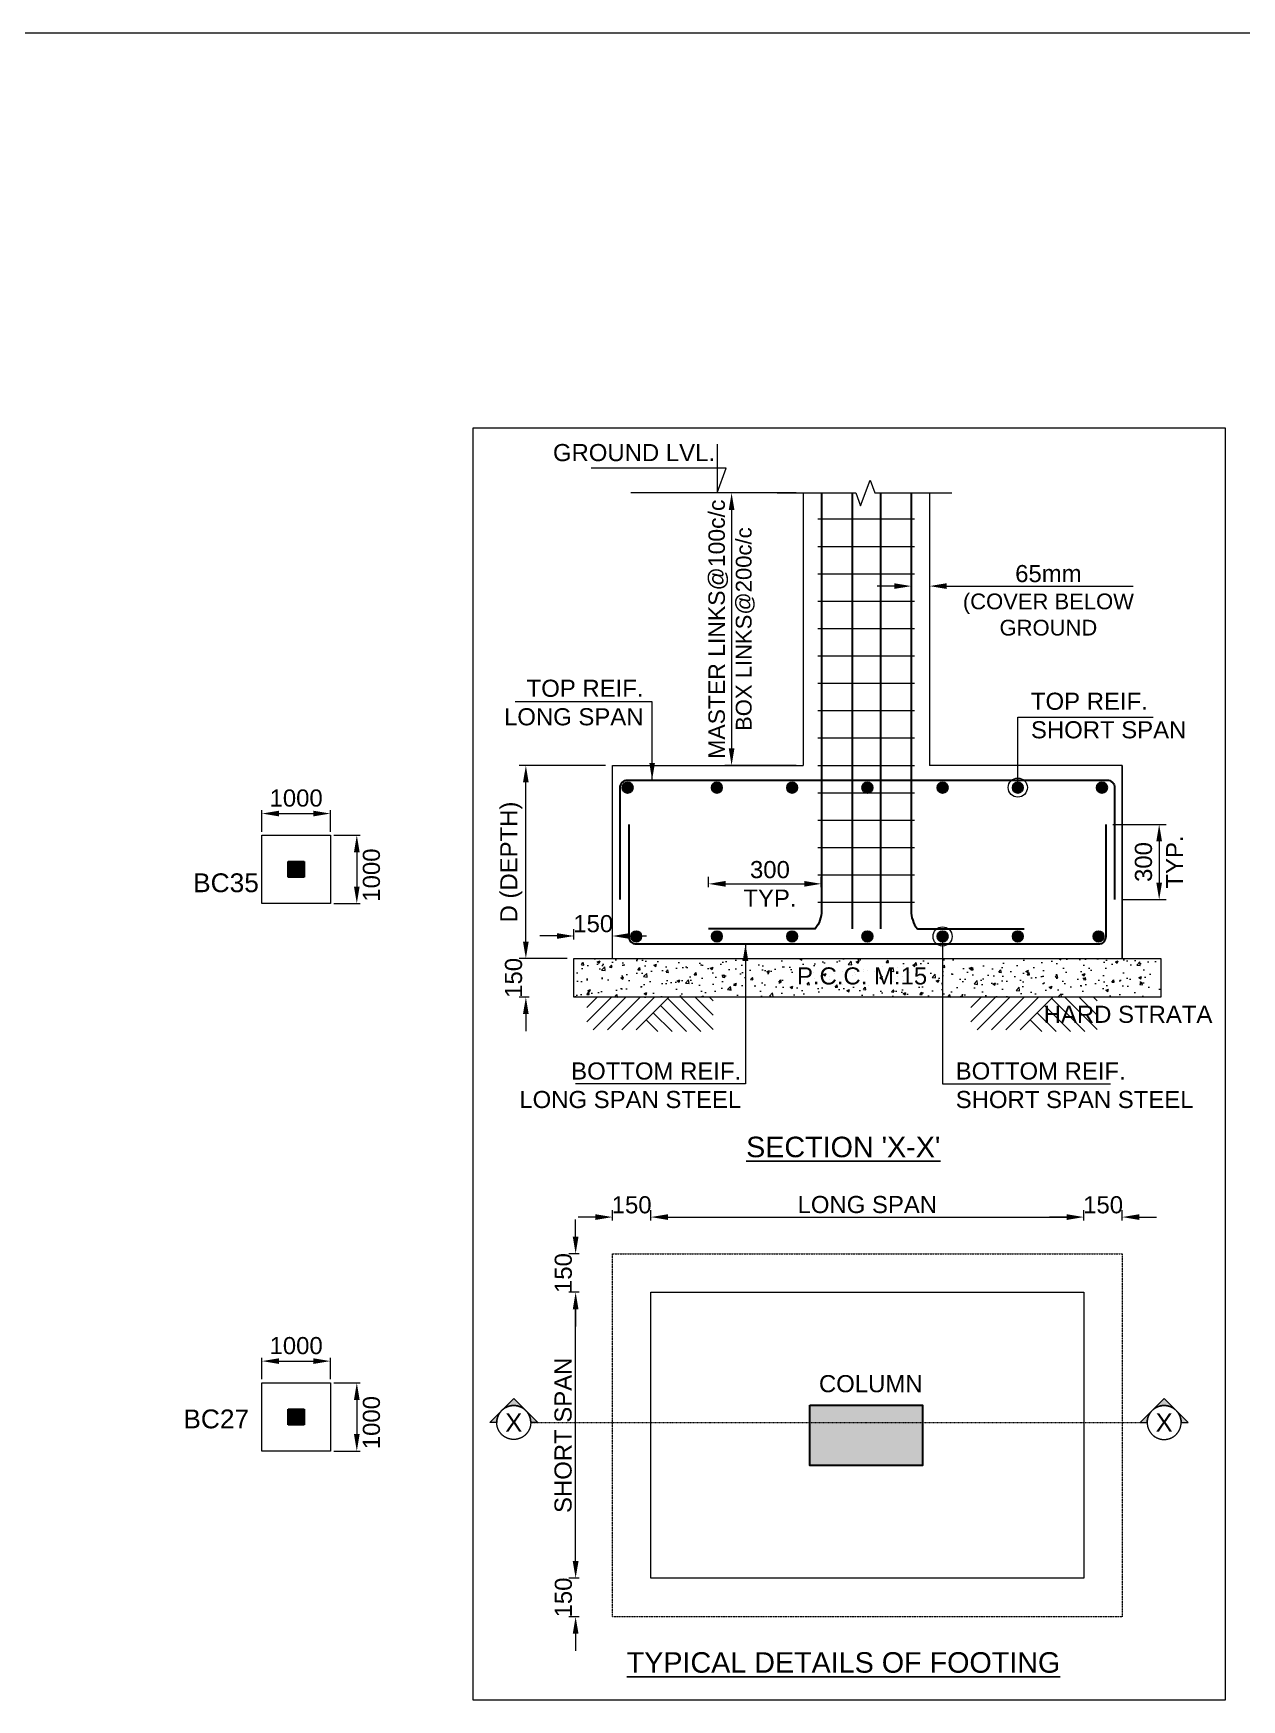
# Model space of a CAD drawing. Header units: metres. Extents: x 21100 to 202285, y -1545145 to -1477211.
# Drawn here: x 62974 to 80625, y -1510055 to -1485708 of the extents above; entities that cross this region are included whole.
import ezdxf
from ezdxf.enums import TextEntityAlignment as Align

# ---------------------------------------------------------------- set-up
doc = ezdxf.new("R2010")
doc.units = ezdxf.units.M
doc.header["$LTSCALE"] = 15
doc.header["$MEASUREMENT"] = 0
doc.header["$PDMODE"] = 34
doc.header["$PDSIZE"] = -10
doc.linetypes.add('DASHDOT', pattern=[25.4, 12.7, -6.35, 0, -6.35])
doc.linetypes.add('HIDDEN', pattern=[0.375, 0.25, -0.125])
for name, color, linetype, lineweight in [('ARCH._ASC', 8, 'HIDDEN', 0), ('COLUMN HATCH_ASC', 155, 'Continuous', 0), ('COLUMN SECTION_ASC', 132, 'Continuous', 9), ('COLUMN_ASC', 4, 'Continuous', 30), ('DIMENSION_ASC', 251, 'Continuous', 9), ('FOOTING_ASC', 10, 'Continuous', 15), ('HATCH_ASC', 253, 'Continuous', 5), ('LEADER_ASC', 152, 'Continuous', 15), ('NEW COLUMN NO._ ASC', 7, 'Continuous', 25), ('PCC_ASC', 252, 'HIDDEN', 0), ('SECTION_ASC', 150, 'DASHDOT', 20), ('STEEL DIST._ASC', 132, 'Continuous', 25), ('STEEL MAIN_ASC', 4, 'Continuous', 30), ('STIRRUPS_ASC', 22, 'Continuous', 5), ('TEXT HEADER_ASC', 7, 'Continuous', 25), ('TEXT_ASC', 7, 'Continuous', 25), ('VIEWPORT_ASC', 6, 'Continuous', 15)]:
    doc.layers.add(name, color=color, linetype=linetype, lineweight=lineweight)
doc.styles.add('ASC_DIMENSION', font='swiss.ttf', dxfattribs={"height": 250})
doc.styles.add('STANDERD ASC', font='swiss.ttf', dxfattribs={"height": 250})
doc.styles.add('Tahoma', font='tahoma.ttf')
doc.dimstyles.new('ASC_100mm', dxfattribs={"dimtxt": 250, "dimasz": 250, "dimexe": 50, "dimexo": 50, "dimgap": 100, "dimtad": 1, "dimdec": 0, "dimzin": 0, "dimdsep": 46, "dimtxsty": 'ASC_DIMENSION', "dimcen": 0, "dimclrd": 256, "dimclre": 256, "dimclrt": 7, "dimadec": 0, "dimazin": 0, "dimtfac": 1, "dimtdec": 0, "dimtofl": 0, "dimtmove": 0, "dimatfit": 2, "dimfxl": 1, "dimtolj": 1, "dimtzin": 0, "dimlwd": -1, "dimlwe": -1, "dimarcsym": 1})
doc.dimstyles.new('ASC_MM', dxfattribs={"dimtxt": 210, "dimasz": 150, "dimexe": 50, "dimexo": 50, "dimgap": 100, "dimtad": 1, "dimdec": 0, "dimzin": 0, "dimdsep": 46, "dimtxsty": 'ASC_DIMENSION', "dimcen": 0, "dimclrd": 256, "dimclre": 256, "dimclrt": 7, "dimadec": 0, "dimazin": 0, "dimtfac": 1, "dimtdec": 0, "dimtofl": 0, "dimtmove": 0, "dimatfit": 2, "dimfxl": 1, "dimtolj": 1, "dimtzin": 0, "dimlwd": -1, "dimlwe": -1, "dimarcsym": 1})

# ---------------------------------------------------------------- blocks, each defined once
blk = doc.blocks.new('*D291')
at = {"layer": 'Defpoints', "color": 0, "transparency": 16777216}
for p in [(70896, -1504103), (71995, -1504103), (71995, -1508281)]:
    blk.add_point(p, dxfattribs=at)
at = {"layer": 'DIMENSION_ASC', "transparency": 16777216}
for p, q in [((70946, -1504103), (70796, -1504103)), ((70896, -1508031), (70896, -1504353)), ((70946, -1508281), (70796, -1508281))]:
    blk.add_line(p, q, dxfattribs=at)
for points in [[(70854, -1504353), (70938, -1504353), (70896, -1504103)], [(70854, -1508031), (70938, -1508031), (70896, -1508281)]]:
    blk.add_solid(points, dxfattribs=at)
at = {"layer": 'DIMENSION_ASC', "color": 7, "transparency": 16777216, "insert": (70714, -1506192), "char_height": 250, "attachment_point": 5, "rotation": 90, "style": 'STANDERD ASC'}
blk.add_mtext('\\A1;SHORT SPAN', dxfattribs=at)
blk = doc.blocks.new('*D292')
at = {"layer": 'Defpoints', "color": 0, "transparency": 16777216}
for p in [(70896, -1503541), (71995, -1503541), (71995, -1504103)]:
    blk.add_point(p, dxfattribs=at)
at = {"layer": 'DIMENSION_ASC', "transparency": 16777216}
for p, q in [((70896, -1503291), (70896, -1503041)), ((70946, -1503541), (70796, -1503541)), ((70946, -1504103), (70796, -1504103)), ((70896, -1504353), (70896, -1504603))]:
    blk.add_line(p, q, dxfattribs=at)
for points in [[(70854, -1503291), (70938, -1503291), (70896, -1503541)], [(70854, -1504353), (70938, -1504353), (70896, -1504103)]]:
    blk.add_solid(points, dxfattribs=at)
at = {"layer": 'DIMENSION_ASC', "color": 7, "transparency": 16777216, "insert": (70717, -1503822), "char_height": 250, "attachment_point": 5, "rotation": 90, "style": 'STANDERD ASC'}
blk.add_mtext('\\A1;150', dxfattribs=at)
blk = doc.blocks.new('*D293')
at = {"layer": 'Defpoints', "color": 0, "transparency": 16777216}
for p in [(70896, -1508281), (71995, -1508281), (71995, -1508843)]:
    blk.add_point(p, dxfattribs=at)
at = {"layer": 'DIMENSION_ASC', "transparency": 16777216}
for p, q in [((70896, -1508031), (70896, -1507781)), ((70946, -1508281), (70796, -1508281)), ((70946, -1508843), (70796, -1508843)), ((70896, -1509093), (70896, -1509343))]:
    blk.add_line(p, q, dxfattribs=at)
for points in [[(70854, -1508031), (70938, -1508031), (70896, -1508281)], [(70854, -1509093), (70938, -1509093), (70896, -1508843)]]:
    blk.add_solid(points, dxfattribs=at)
at = {"layer": 'DIMENSION_ASC', "color": 7, "transparency": 16777216, "insert": (70718, -1508562), "char_height": 250, "attachment_point": 5, "rotation": 90, "style": 'STANDERD ASC'}
blk.add_mtext('\\A1;150', dxfattribs=at)
blk = doc.blocks.new('*D294')
at = {"layer": 'Defpoints', "color": 0, "transparency": 16777216}
for p in [(75799, -1493612), (76065, -1493613), (76065, -1493785)]:
    blk.add_point(p, dxfattribs=at)
at = {"layer": 'DIMENSION_ASC', "transparency": 16777216}
for p, q in [((75549, -1493785), (75299, -1493785)), ((75799, -1493712), (75799, -1493885)), ((76065, -1493713), (76065, -1493885)), ((76315, -1493785), (79038, -1493785))]:
    blk.add_line(p, q, dxfattribs=at)
for points in [[(75549, -1493743), (75549, -1493826), (75799, -1493785)], [(76315, -1493743), (76315, -1493826), (76065, -1493785)]]:
    blk.add_solid(points, dxfattribs=at)
at = {"layer": 'DIMENSION_ASC', "color": 7, "transparency": 16777216, "insert": (77802, -1493785), "char_height": 250, "attachment_point": 5, "style": 'STANDERD ASC'}
blk.add_mtext('\\A1;\\P65mm\\P{\\H0.92x;(COVER BELOW\\PGROUND}', dxfattribs=at)
blk = doc.blocks.new('Callout Bubble - Metric1')
h = blk.add_hatch(color=256)
edge = h.paths.add_edge_path()
edge.add_line((0, 6.35), (0, 8.98))
edge.add_line((0, 8.98), (8.98, 0))
edge.add_line((8.98, 0), (0, -8.98))
edge.add_line((0, -8.98), (0, -6.35))
edge.add_arc((0, 0), 6.35, 270, 450)
for points in [[(0, 6.35), (0, 8.98), (8.98, 0), (0, -8.98), (0, -6.35, 1)], [(4.49, -4.49, 0.414214), (4.49, 4.49), (8.98, 0), (4.49, -4.49)]]:
    blk.add_lwpolyline(points, format="xyb", close=True)
blk.add_circle((0, 0), 6.35)
at = {"style": 'Tahoma', "flags": 8}
blk.add_attdef('VIEWNUMBER', text='', height=2.5, dxfattribs=at).set_placement((447.18, -30.66), align=Align.BOTTOM_CENTER)
blk = doc.blocks.new('STEEL DIST.')
at = {"layer": 'STEEL DIST._ASC'}
h = blk.add_hatch(color=155, dxfattribs=at)
h.dxf.hatch_style = 1
edge = h.paths.add_edge_path()
edge.add_arc((0, 0), 75, 180, 540)
blk.add_circle((0, 0), 75, dxfattribs=at)
blk = doc.blocks.new('*D299')
at = {"layer": 'Defpoints', "color": 0, "transparency": 16777216}
for p in [(78320, -1503004), (71995, -1504103), (78320, -1504103)]:
    blk.add_point(p, dxfattribs=at)
at = {"layer": 'DIMENSION_ASC', "transparency": 16777216}
for p, q in [((71995, -1503054), (71995, -1502904)), ((78320, -1503054), (78320, -1502904)), ((72245, -1503004), (78070, -1503004))]:
    blk.add_line(p, q, dxfattribs=at)
for points in [[(72245, -1502962), (72245, -1503046), (71995, -1503004)], [(78070, -1502962), (78070, -1503046), (78320, -1503004)]]:
    blk.add_solid(points, dxfattribs=at)
at = {"layer": 'DIMENSION_ASC', "color": 7, "transparency": 16777216, "insert": (75157, -1502822), "char_height": 250, "attachment_point": 5, "style": 'STANDERD ASC'}
blk.add_mtext('\\A1;LONG SPAN', dxfattribs=at)
blk = doc.blocks.new('*D300')
at = {"layer": 'Defpoints', "color": 0, "transparency": 16777216}
for p in [(78881, -1503004), (78320, -1504103), (78881, -1504103)]:
    blk.add_point(p, dxfattribs=at)
at = {"layer": 'DIMENSION_ASC', "transparency": 16777216}
for p, q in [((78320, -1503054), (78320, -1502904)), ((78881, -1503054), (78881, -1502904)), ((78070, -1503004), (77820, -1503004)), ((79131, -1503004), (79381, -1503004))]:
    blk.add_line(p, q, dxfattribs=at)
for points in [[(78070, -1502962), (78070, -1503046), (78320, -1503004)], [(79131, -1502962), (79131, -1503046), (78881, -1503004)]]:
    blk.add_solid(points, dxfattribs=at)
at = {"layer": 'DIMENSION_ASC', "color": 7, "transparency": 16777216, "insert": (78601, -1502826), "char_height": 250, "attachment_point": 5, "style": 'STANDERD ASC'}
blk.add_mtext('\\A1;150', dxfattribs=at)
blk = doc.blocks.new('*D301')
at = {"layer": 'Defpoints', "color": 0, "transparency": 16777216}
for p in [(71995, -1503004), (71433, -1504103), (71995, -1504103)]:
    blk.add_point(p, dxfattribs=at)
at = {"layer": 'DIMENSION_ASC', "transparency": 16777216}
for p, q in [((71433, -1503054), (71433, -1502904)), ((71995, -1503054), (71995, -1502904)), ((71183, -1503004), (70933, -1503004)), ((72245, -1503004), (72495, -1503004))]:
    blk.add_line(p, q, dxfattribs=at)
for points in [[(71183, -1502962), (71183, -1503046), (71433, -1503004)], [(72245, -1502962), (72245, -1503046), (71995, -1503004)]]:
    blk.add_solid(points, dxfattribs=at)
at = {"layer": 'DIMENSION_ASC', "color": 7, "transparency": 16777216, "insert": (71714, -1502826), "char_height": 250, "attachment_point": 5, "style": 'STANDERD ASC'}
blk.add_mtext('\\A1;150', dxfattribs=at)
blk = doc.blocks.new('*D295')
at = {"layer": 'Defpoints', "color": 0, "transparency": 16777216}
for p in [(74219, -1492424), (73174, -1496404), (74219, -1496404)]:
    blk.add_point(p, dxfattribs=at)
at = {"layer": 'DIMENSION_ASC', "transparency": 16777216}
for p, q in [((74119, -1492424), (73074, -1492424)), ((73174, -1492674), (73174, -1496154)), ((74119, -1496404), (73074, -1496404))]:
    blk.add_line(p, q, dxfattribs=at)
for points in [[(73133, -1492674), (73216, -1492674), (73174, -1492424)], [(73133, -1496154), (73216, -1496154), (73174, -1496404)]]:
    blk.add_solid(points, dxfattribs=at)
at = {"layer": 'DIMENSION_ASC', "color": 7, "transparency": 16777216, "insert": (73174, -1494414), "char_height": 250, "attachment_point": 5, "rotation": 90, "style": 'STANDERD ASC'}
blk.add_mtext('\\A1;{\\H0.96x;MASTER LINKS\\fArial|b0|i0|c0|p34;@100c/c\\P{\\H0.96x;BOX LINKS\\fArial|b0|i0|c0|p34;@200c/\\fSwis721 BT|b0|i0|c0|p34;c}}', dxfattribs=at)
blk = doc.blocks.new('*D296')
at = {"layer": 'Defpoints', "color": 0, "transparency": 16777216}
for p in [(74485, -1498135), (74485, -1498526), (72837, -1498793)]:
    blk.add_point(p, dxfattribs=at)
at = {"layer": 'DIMENSION_ASC', "transparency": 16777216}
for p, q in [((72837, -1498185), (72837, -1498035)), ((74485, -1498185), (74485, -1498035)), ((73087, -1498135), (74235, -1498135))]:
    blk.add_line(p, q, dxfattribs=at)
for points in [[(73087, -1498093), (73087, -1498177), (72837, -1498135)], [(74235, -1498093), (74235, -1498177), (74485, -1498135)]]:
    blk.add_solid(points, dxfattribs=at)
at = {"layer": 'DIMENSION_ASC', "color": 7, "transparency": 16777216, "insert": (73734, -1498135), "char_height": 250, "attachment_point": 5, "style": 'STANDERD ASC'}
blk.add_mtext('\\A1;300\\PTYP.', dxfattribs=at)
blk = doc.blocks.new('*D297')
at = {"layer": 'Defpoints', "color": 0, "transparency": 16777216}
for p in [(71433, -1498897), (70872, -1499228), (71433, -1499228)]:
    blk.add_point(p, dxfattribs=at)
at = {"layer": 'DIMENSION_ASC', "transparency": 16777216}
for p, q in [((70622, -1498897), (70372, -1498897)), ((70872, -1498947), (70872, -1498797)), ((71433, -1498947), (71433, -1498797)), ((71683, -1498897), (71933, -1498897))]:
    blk.add_line(p, q, dxfattribs=at)
for points in [[(70622, -1498855), (70622, -1498939), (70872, -1498897)], [(71683, -1498855), (71683, -1498939), (71433, -1498897)]]:
    blk.add_solid(points, dxfattribs=at)
at = {"layer": 'DIMENSION_ASC', "color": 7, "transparency": 16777216, "insert": (71153, -1498718), "char_height": 250, "attachment_point": 5, "style": 'STANDERD ASC'}
blk.add_mtext('\\A1;150', dxfattribs=at)
blk = doc.blocks.new('*D298')
at = {"layer": 'Defpoints', "color": 0, "transparency": 16777216}
for p in [(70169, -1499228), (70872, -1499228), (70872, -1499789)]:
    blk.add_point(p, dxfattribs=at)
at = {"layer": 'DIMENSION_ASC', "transparency": 16777216}
for p, q in [((70169, -1498978), (70169, -1498728)), ((70219, -1499228), (70069, -1499228)), ((70219, -1499789), (70069, -1499789)), ((70169, -1500039), (70169, -1500289))]:
    blk.add_line(p, q, dxfattribs=at)
for points in [[(70127, -1498978), (70210, -1498978), (70169, -1499228)], [(70127, -1500039), (70210, -1500039), (70169, -1499789)]]:
    blk.add_solid(points, dxfattribs=at)
at = {"layer": 'DIMENSION_ASC', "color": 7, "transparency": 16777216, "insert": (69990, -1499509), "char_height": 250, "attachment_point": 5, "rotation": 90, "style": 'STANDERD ASC'}
blk.add_mtext('\\A1;150', dxfattribs=at)
blk = doc.blocks.new('*D302')
at = {"layer": 'Defpoints', "color": 0, "linetype": 'Continuous', "transparency": 16777216}
for p in [(70169, -1496404), (71433, -1496404), (70872, -1499228)]:
    blk.add_point(p, dxfattribs=at)
at = {"layer": 'DIMENSION_ASC', "linetype": 'Continuous', "transparency": 16777216}
for p, q in [((71333, -1496404), (70069, -1496404)), ((70169, -1498978), (70169, -1496654)), ((70772, -1499228), (70069, -1499228))]:
    blk.add_line(p, q, dxfattribs=at)
for points in [[(70127, -1496654), (70210, -1496654), (70169, -1496404)], [(70127, -1498978), (70210, -1498978), (70169, -1499228)]]:
    blk.add_solid(points, dxfattribs=at)
at = {"layer": 'DIMENSION_ASC', "color": 7, "linetype": 'Continuous', "transparency": 16777216, "insert": (69957, -1497816), "char_height": 250, "attachment_point": 5, "rotation": 90, "style": 'STANDERD ASC'}
blk.add_mtext('\\A1;D (DEPTH)', dxfattribs=at)
blk = doc.blocks.new('*D303')
at = {"layer": 'Defpoints', "color": 0, "transparency": 16777216}
for p in [(78644, -1497266, 0), (78769, -1498366, 0), (79420, -1498366)]:
    blk.add_point(p, dxfattribs=at)
at = {"layer": 'DIMENSION_ASC', "transparency": 16777216}
for p, q in [((78744, -1497266), (79520, -1497266)), ((79420, -1497516), (79420, -1498116)), ((78869, -1498366), (79520, -1498366))]:
    blk.add_line(p, q, dxfattribs=at)
for points in [[(79378, -1497516), (79462, -1497516), (79420, -1497266)], [(79378, -1498116), (79462, -1498116), (79420, -1498366)]]:
    blk.add_solid(points, dxfattribs=at)
at = {"layer": 'DIMENSION_ASC', "color": 7, "transparency": 16777216, "char_height": 250, "attachment_point": 5, "rotation": 90, "style": 'STANDERD ASC'}
for s, insert in [('\\A1;300', (79192, -1497816)), ('\\A1;TYP.', (79645, -1497816))]:
    blk.add_mtext(s, dxfattribs=dict(at, insert=insert))

msp = doc.modelspace()

# ---------------------------------------------------------------- hatches: boundary and pattern name
at = {"layer": 'COLUMN HATCH_ASC'}
h = msp.add_hatch(color=256, dxfattribs=at)
h.dxf.hatch_style = 1
h.paths.add_polyline_path([(66698.2, -1497809.1), (66698.2, -1498039.1), (66928.2, -1498039.1), (66928.2, -1497809.1)])
h = msp.add_hatch(color=256, dxfattribs=at)
h.dxf.hatch_style = 1
h.paths.add_polyline_path([(66698.2, -1505809.1), (66698.2, -1506039.1), (66928.2, -1506039.1), (66928.2, -1505809.1)])
msp.add_hatch(color=256, dxfattribs=at).paths.add_polyline_path([(74319.2, -1505749.7), (75965.1, -1505749.7), (75965.1, -1506634.3), (74319.2, -1506634.3)])
at = {"layer": 'PCC_ASC'}
h = msp.add_hatch(dxfattribs=at)
h.set_pattern_fill('AR-CONC', color=256, scale=2.261125, style=0)
h.set_pattern_definition([(50, (185207.3, -1516537.6), (411.9424, -36.0403), [43.0744, -473.8188]), (355, (185207.3, -1516537.6), (-79.6898, 432.0035), [34.4596, -379.0564]), (100.45144, (185241.64, -1516540.6), (332.2526, 395.9632), [36.6076, -402.6844]), (46.1842, (185207.3, -1516422.75), (612.9437, -95.063), [64.6117, -710.7283]), (96.63556, (185258.4, -1516430.67), (536.8005, 559.4615), [54.9115, -604.027]), (351.18415, (185207.3, -1516422.75), (536.8005, 559.4615), [51.6893, -568.582]), (21, (185264.75, -1516451.46), (342.8192, -231.2344), [43.0744, -473.8188]), (326, (185264.75, -1516451.46), (139.7421, 416.4721), [34.4596, -379.055]), (71.45144, (185293.3, -1516470.73), (482.5613, 185.2377), [36.6076, -402.6837]), (37.5, (185207.31, -1516537.61), (6.98372, 191.18955), [0, -374.46047, 0, -384.79833, 0, -380.4909]), (7.5, (185207.31, -1516537.61), (151.08764, 226.52085), [0, -219.3925, 0, -365.8456, 0, -145.0173]), (327.5, (185079.24, -1516537.61), (306.58735, -12.9534), [0, -143.58147, 0, -447.9742, 0, -594.4273]), (317.5, (185021.8, -1516537.6), (334.93867, 57.4925), [0, -186.6559, 0, -297.5008, 0, -422.1295])])
h.paths.add_polyline_path([(79442.7, -1499789.3), (79442.7, -1499228), (70872.1, -1499228), (70872.1, -1499789.3)])
h.paths.add_polyline_path([(74063.4, -1499678.2), (76063.7, -1499678.2), (76063.7, -1499283.1), (74063.4, -1499283.1)], flags=24)

# ---------------------------------------------------------------- linework, layer by layer
at = {"color": 1, "lineweight": -3}
msp.add_line((78881.4, -1496404.1), (78881.4, -1499228, 0), dxfattribs=at)
at = {"layer": 'ARCH._ASC', "linetype": 'Continuous'}
msp.add_lwpolyline([(69394.3, -1510055), (80390.9, -1510055), (80390.9, -1491476.6), (69394.3, -1491476.6)], close=True, dxfattribs=at)
at = {"layer": 'COLUMN SECTION_ASC'}
for p, q in [((74219.2, -1492424.1), (74219.2, -1496404.1)), ((76065.1, -1492424.1), (76065.1, -1496404.1))]:
    msp.add_line(p, q, dxfattribs=at)
at = {"layer": 'COLUMN_ASC'}
for p, q in [((66698.2, -1497809.1, 0), (66928.2, -1497809.1, 0)), ((66698.2, -1498039.1, 0), (66698.2, -1497809.1, 0)), ((66928.2, -1498039.1, 0), (66698.2, -1498039.1, 0)), ((66928.2, -1497809.1, 0), (66928.2, -1498039.1, 0)), ((66698.2, -1505809.1, 0), (66928.2, -1505809.1, 0)), ((66698.2, -1506039.1, 0), (66698.2, -1505809.1, 0)), ((66928.2, -1505809.1, 0), (66928.2, -1506039.1, 0)), ((66928.2, -1506039.1, 0), (66698.2, -1506039.1, 0))]:
    msp.add_line(p, q, dxfattribs=at)
msp.add_lwpolyline([(74319.2, -1505749.7), (75965.1, -1505749.7), (75965.1, -1506634.3), (74319.2, -1506634.3)], close=True, dxfattribs=at)
at = {"layer": 'DIMENSION_ASC'}
for p, q in [((66313.2, -1497374.1, 0), (66313.2, -1497058.2, 0)), ((67313.2, -1497374.1, 0), (67313.2, -1497058.2, 0)), ((66563.2, -1497108.2, 0), (67063.2, -1497108.2, 0)), ((67363.2, -1497424.1, 0), (67749.4, -1497424.1, 0)), ((67699.4, -1497674.1, 0), (67699.4, -1498174.1, 0)), ((67363.2, -1498424.1, 0), (67749.4, -1498424.1, 0)), ((66313.2, -1505374.1, 0), (66313.2, -1505058.2, 0)), ((66563.2, -1505108.2, 0), (67063.2, -1505108.2, 0)), ((67313.2, -1505374.1, 0), (67313.2, -1505058.2, 0)), ((67363.2, -1505424.1, 0), (67749.3, -1505424.1, 0)), ((67699.3, -1505674.1, 0), (67699.3, -1506174.1, 0)), ((67363.2, -1506424.1, 0), (67749.3, -1506424.1, 0))]:
    msp.add_line(p, q, dxfattribs=at)
at = {"layer": 'DIMENSION_ASC', "color": 3}
msp.add_lwpolyline([(72964.3, -1491712.3), (72964.3, -1492424.1), (73094, -1492062.3), (71125.1, -1492062.3)], dxfattribs=at)
at = {"layer": 'DIMENSION_ASC'}
for points in [[(66563.2, -1497066.5, 0), (66563.2, -1497149.9, 0), (66313.2, -1497108.2, 0)], [(67063.2, -1497149.9, 0), (67063.2, -1497066.5, 0), (67313.2, -1497108.2, 0)], [(67741, -1497674.1, 0), (67657.7, -1497674.1, 0), (67699.4, -1497424.1, 0)], [(67657.7, -1498174.1, 0), (67741, -1498174.1, 0), (67699.4, -1498424.1, 0)], [(66563.2, -1505066.5, 0), (66563.2, -1505149.9, 0), (66313.2, -1505108.2, 0)], [(67063.2, -1505149.9, 0), (67063.2, -1505066.5, 0), (67313.2, -1505108.2, 0)], [(67741, -1505674.1, 0), (67657.7, -1505674.1, 0), (67699.3, -1505424.1, 0)], [(67657.7, -1506174.1, 0), (67741, -1506174.1, 0), (67699.3, -1506424.1, 0)]]:
    msp.add_solid(points, dxfattribs=at)
at = {"layer": 'FOOTING_ASC'}
for p, q in [((66313.2, -1498424.1, 0), (66313.2, -1497424.1, 0)), ((66313.2, -1497424.1, 0), (67313.2, -1497424.1, 0)), ((67313.2, -1497424.1, 0), (67313.2, -1498424.1, 0)), ((67313.2, -1498424.1, 0), (66313.2, -1498424.1, 0)), ((66313.2, -1506424.1, 0), (66313.2, -1505424.1, 0)), ((66313.2, -1505424.1, 0), (67313.2, -1505424.1, 0)), ((67313.2, -1505424.1, 0), (67313.2, -1506424.1, 0)), ((67313.2, -1506424.1, 0), (66313.2, -1506424.1, 0))]:
    msp.add_line(p, q, dxfattribs=at)
for points in [[(71433.4, -1499228), (71433.4, -1496404.1), (74219.2, -1496404.1)], [(78881.4, -1499228), (78881.4, -1496404.1), (76065.1, -1496404.1)]]:
    msp.add_lwpolyline(points, dxfattribs=at)
msp.add_lwpolyline([(71994.7, -1504102.7), (78320.1, -1504102.7), (78320.1, -1508281.3), (71994.7, -1508281.3)], close=True, dxfattribs=at)
at = {"layer": 'HATCH_ASC', "linetype": 'Continuous'}
msp.add_line((73840, -1492424.1), (71704.3, -1492424.1), dxfattribs=at)
at = {"layer": 'HATCH_ASC', "lineweight": 0}
for p, q in [((71058.9, -1499940.8), (71210.3, -1499789.3)), ((71058.9, -1500150.6), (71420.1, -1499789.3)), ((71149.9, -1500269.3), (71629.9, -1499789.3)), ((71359.7, -1500269.3), (71839.7, -1499789.3)), ((71569.5, -1500269.3), (72049.5, -1499789.3)), ((71779.3, -1500269.3), (72259.3, -1499789.3)), ((72135.5, -1499913.1), (72514.1, -1500291.6)), ((72240.4, -1499808.2), (72723.9, -1500291.6)), ((72431.3, -1499789.3), (72904.7, -1500262.7)), ((72641.2, -1499789.3), (72904.7, -1500052.9)), ((72851, -1499789.3), (72904.7, -1499843.1)), ((76668.6, -1499940.8), (76820, -1499789.3)), ((76668.6, -1500150.6), (77029.8, -1499789.3)), ((76759.6, -1500269.3), (77239.6, -1499789.3)), ((76969.4, -1500269.3), (77449.4, -1499789.3)), ((77179.2, -1500269.3), (77659.2, -1499789.3)), ((77389, -1500269.3), (77869, -1499789.3)), ((77745.2, -1499913.1), (78123.8, -1500291.6)), ((77850.1, -1499808.2), (78333.6, -1500291.6)), ((78041.1, -1499789.3), (78514.4, -1500262.7)), ((78250.9, -1499789.3), (78514.4, -1500052.9)), ((78460.7, -1499789.3), (78514.4, -1499843.1)), ((71925.7, -1500122.9), (72094.4, -1500291.6)), ((72030.6, -1500018), (72304.2, -1500291.6)), ((77535.4, -1500122.9), (77704.2, -1500291.6)), ((77640.3, -1500018), (77914, -1500291.6))]:
    msp.add_line(p, q, dxfattribs=at)
at = {"layer": 'HATCH_ASC'}
msp.add_lwpolyline([(73840, -1492424.1), (74990.8, -1492424.1), (75059.4, -1492612.9), (75196.8, -1492235.4), (75265.5, -1492424.1), (76390, -1492424.1)], dxfattribs=at)
at = {"layer": 'PCC_ASC', "linetype": 'ByBlock'}
msp.add_lwpolyline([(70872.1, -1499228), (79442.7, -1499228), (79442.7, -1499789.3), (70872.1, -1499789.3)], close=True, dxfattribs=at)
at = {"layer": 'PCC_ASC'}
msp.add_lwpolyline([(71433.4, -1503541.4), (78881.4, -1503541.4), (78881.4, -1508842.6), (71433.4, -1508842.6)], close=True, dxfattribs=at)
at = {"layer": 'SECTION_ASC', "ltscale": 0.05}
msp.add_line((70240, -1506005.2, 0), (79244.8, -1506005.2, 0), dxfattribs=at)
at = {"layer": 'STEEL MAIN_ASC'}
for p, q in [((74936.1, -1492424.1, 0.1), (74936.1, -1498793.4, 0.1)), ((75348.2, -1492424.1, 0.1), (75348.2, -1498793.4, 0.1))]:
    msp.add_line(p, q, dxfattribs=at)
for points in [[(74485.3, -1492424.1), (74485.3, -1498526, -0.187676), (74394.8, -1498793.4), (72836.9, -1498793.4)], [(75799.1, -1492424.1), (75799.1, -1498526, 0.187676), (75889.6, -1498793.4), (77447.5, -1498793.4)]]:
    msp.add_lwpolyline(points, format="xyb", dxfattribs=at)
at = {"layer": 'STEEL MAIN_ASC', "elevation": 0}
for points in [[(71545.7, -1498366.1), (71545.7, -1496728.8, -0.4142136), (71655.6, -1496618.9), (78659.1, -1496618.9, -0.4142136), (78769, -1496728.8), (78769, -1498366.1)], [(71670.7, -1497266.1), (71670.7, -1498903.3, 0.4142136), (71780.6, -1499013.2), (78534.1, -1499013.2, 0.4142136), (78644, -1498903.3), (78644, -1497266.1)]]:
    msp.add_lwpolyline(points, format="xyb", dxfattribs=at)
at = {"layer": 'STIRRUPS_ASC'}
for p, q in [((74436.1, -1492804.1), (75848.2, -1492804.1)), ((74436.1, -1493204.1), (75848.2, -1493204.1)), ((74436.1, -1493604.1), (75848.2, -1493604.1)), ((74436.1, -1494004.1), (75848.2, -1494004.1)), ((74436.1, -1494404.1), (75848.2, -1494404.1)), ((74436.1, -1494804.1), (75848.2, -1494804.1)), ((74436.1, -1495204.1), (75848.2, -1495204.1)), ((74436.1, -1495604.1), (75848.2, -1495604.1)), ((74436.1, -1496004.1), (75848.2, -1496004.1)), ((74436.1, -1496404.1), (75848.2, -1496404.1)), ((74436.1, -1496804.1), (75848.2, -1496804.1)), ((74436.1, -1497204.1), (75848.2, -1497204.1)), ((74436.1, -1497604.1), (75848.2, -1497604.1)), ((74436.1, -1498004.1), (75848.2, -1498004.1)), ((74436.1, -1498404.1), (75848.2, -1498404.1))]:
    msp.add_line(p, q, dxfattribs=at)
at = {"layer": 'VIEWPORT_ASC'}
msp.add_line((105200.3, -1485708.3), (21100.3, -1485708.3), dxfattribs=at)

# ---------------------------------------------------------------- block references
at = {"layer": 'SECTION_ASC', "linetype": 'Continuous', "ltscale": 50}
ref = msp.add_blockref('Callout Bubble - Metric1', (69991.9, -1506005.2), dxfattribs=dict(at, xscale=39.07224820643098, yscale=39.07224820643098, zscale=39.07224820643098, rotation=90))
ref.add_attrib('VIEWNUMBER', 'X', dxfattribs={"layer": 'TEXT_ASC', "height": 271.3, "style": 'STANDERD ASC'}).set_placement((69991.9, -1506005.9), align=Align.MIDDLE_CENTER)
ref = msp.add_blockref('Callout Bubble - Metric1', (79492.9, -1506005.2), dxfattribs=dict(at, xscale=-39.07224820643097, yscale=39.07224820643097, zscale=39.07224820643097, rotation=270))
ref.add_attrib('VIEWNUMBER', 'X', dxfattribs={"layer": 'TEXT_ASC', "height": 271.3, "style": 'STANDERD ASC'}).set_placement((79492.9, -1506005.9), align=Align.MIDDLE_CENTER)
at = {"layer": 'STEEL DIST._ASC', "xscale": -1.05495070157148, "yscale": 1.05495070157148, "zscale": 1.05495070157148, "rotation": 180}
for p in [(71655.6, -1496728.8, 0), (72959.6, -1496728.8, 0), (74058.5, -1496728.8, 0), (75157.4, -1496728.8, 0), (76256.3, -1496728.8, 0), (77355.2, -1496728.8, 0), (78584.1, -1496728.8, 0)]:
    msp.add_blockref('STEEL DIST.', p, dxfattribs=at)
at = {"layer": 'STEEL DIST._ASC', "xscale": 1.05495070157148, "yscale": 1.05495070157148, "zscale": 1.05495070157148}
for p in [(71780.6, -1498903.3, 0), (72959.6, -1498903.3, 0), (74058.5, -1498903.3, 0), (75157.4, -1498903.3, 0), (76256.3, -1498903.3, 0), (77355.2, -1498903.3, 0), (78534.1, -1498903.3, 0)]:
    msp.add_blockref('STEEL DIST.', p, dxfattribs=at)

# ---------------------------------------------------------------- texts
at = {"layer": 'DIMENSION_ASC', "color": 7, "char_height": 250, "attachment_point": 5, "style": 'ASC_DIMENSION'}
for insert in [(66813.2, -1496883.2, 0), (66813.2, -1504883.2, 0)]:
    msp.add_mtext('\\A1;1000', dxfattribs=dict(at, insert=insert))
at = {"layer": 'DIMENSION_ASC', "color": 7, "char_height": 250, "attachment_point": 5, "rotation": 90, "style": 'ASC_DIMENSION'}
for insert in [(67914.2, -1498007, 0), (67914.2, -1506007, 0)]:
    msp.add_mtext('\\A1;1000', dxfattribs=dict(at, insert=insert))
at = {"layer": 'NEW COLUMN NO._ ASC', "color": 3, "style": 'STANDERD ASC'}
for s, p in [('BC35', (65788.5, -1498339.4, 4047.6)), ('BC27', (65646.1, -1506173, 4047.6))]:
    msp.add_text(s, height=275, dxfattribs=at).set_placement(p, align=Align.BOTTOM_CENTER)
at = {"layer": 'TEXT HEADER_ASC', "char_height": 300, "width": 10290.587, "attachment_point": 1, "style": 'STANDERD ASC'}
for s, insert in [("\\pxqc;{\\LSECTION 'X-X'}", (69660, -1501829.3)), ('\\pxqc;{\\LTYPICAL DETAILS OF FOOTING}', (69663.4, -1509361.3))]:
    msp.add_mtext(s, dxfattribs=dict(at, insert=insert))
at = {"layer": 'TEXT_ASC', "style": 'STANDERD ASC'}
for s, p in [('GROUND LVL.', (70564.7, -1491958.8)), ('P.C.C. M:15', (74129.2, -1499605.4)), ('HARD STRATA', (77733, -1500165.9)), ('COLUMN', (74450.1, -1505562.8))]:
    msp.add_text(s, height=250, dxfattribs=at).set_placement(p)
at = {"layer": 'TEXT_ASC', "char_height": 250, "style": 'STANDERD ASC'}
for s, insert, width, attachment_point in [('\\pxqr;TOP REIF.\\PLONG SPAN', (69544.8, -1495822.5), 2342.612, 7), ('TOP REIF.\\PSHORT SPAN ', (77547, -1496012.4), 2426.204, 7), ('\\pxqr;BOTTOM REIF.\\PLONG SPAN STEEL', (69186.1, -1500744.3), 4128.064, 1), ('BOTTOM REIF.\\PSHORT SPAN STEEL', (76448.1, -1500744.3), 3400.479, 1)]:
    msp.add_mtext(s, dxfattribs=dict(at, insert=insert, width=width, attachment_point=attachment_point))

# ---------------------------------------------------------------- dimensions: what is measured, and where the dimension line sits
at = {"layer": 'DIMENSION_ASC'}
for base, p1, p2, text, override, picture, middle in [((73174.3, -1496404.1), (74219.2, -1492424.1), (74219.2, -1496404.1), '{\\H0.96x;MASTER LINKS\\fArial|b0|i0|c0|p34;@100c/c\\X{\\H0.96x;BOX LINKS\\fArial|b0|i0|c0|p34;@200c/\\fSwis721 BT|b0|i0|c0|p34;c}}', {"dimexe": 100, "dimexo": 100, "dimgap": 50, "dimtxsty": 'STANDERD ASC', "dimarcsym": 1}, '*D295', (73174.3, -1494414.1)), ((70168.6, -1499228), (70872.1, -1499789.3), (70872.1, -1499228), '150', {"dimexe": 100, "dimexo": 100, "dimgap": 50, "dimtxsty": 'STANDERD ASC', "dimfxl": 50, "dimfxlon": 1, "dimarcsym": 1}, '*D298', (70168.6, -1499508.7)), ((70895.9, -1503541.4), (71994.7, -1504102.7), (71994.7, -1503541.4), '150', {"dimexe": 100, "dimexo": 100, "dimgap": 50, "dimtxsty": 'STANDERD ASC', "dimfxl": 50, "dimfxlon": 1, "dimarcsym": 1}, '*D292', (70895.9, -1503822.1)), ((70896, -1508281.3), (71994.7, -1508842.6), (71994.7, -1508281.3), '150', {"dimexe": 100, "dimexo": 100, "dimgap": 50, "dimtxsty": 'STANDERD ASC', "dimfxl": 50, "dimfxlon": 1, "dimarcsym": 1}, '*D293', (70896, -1508561.9))]:
    dim = msp.add_linear_dim(base=base, p1=p1, p2=p2, angle=90, text=text, dimstyle='ASC_100mm', override=override, dxfattribs=at)
    dim.commit()
    dim.dimension.update_dxf_attribs({"geometry": picture, "text_midpoint": middle, "dimtype": 160})
for base, p1, p2, text, override, picture, middle in [((76065.1, -1493784.5), (75799.1, -1493611.5), (76065.1, -1493613.1), '\\P65mm\\X{\\H0.92x;(COVER BELOW\\PGROUND}', {"dimexe": 100, "dimexo": 100, "dimgap": 50, "dimtxsty": 'STANDERD ASC', "dimarcsym": 1}, '*D294', (77801.7, -1493784.5)), ((74485.3, -1498135), (72836.9, -1498793.4), (74485.3, -1498526), '300\\XTYP.', {"dimexe": 100, "dimexo": 100, "dimgap": 50, "dimtxsty": 'STANDERD ASC', "dimfxl": 50, "dimfxlon": 1, "dimarcsym": 1}, '*D296', (73733.5, -1498135)), ((71433.4, -1498896.9), (70872.1, -1499228), (71433.4, -1499228), '150', {"dimexe": 100, "dimexo": 100, "dimgap": 50, "dimtxsty": 'STANDERD ASC', "dimfxl": 50, "dimfxlon": 1, "dimarcsym": 1}, '*D297', (71152.7, -1498896.9)), ((71994.7, -1503004.1), (71433.4, -1504102.7), (71994.7, -1504102.7), '150', {"dimexe": 100, "dimexo": 100, "dimgap": 50, "dimtxsty": 'STANDERD ASC', "dimfxl": 50, "dimfxlon": 1, "dimarcsym": 1}, '*D301', (71714, -1503004.1)), ((78881.4, -1503004), (78320.1, -1504102.7), (78881.4, -1504102.7), '150', {"dimexe": 100, "dimexo": 100, "dimgap": 50, "dimtxsty": 'STANDERD ASC', "dimfxl": 50, "dimfxlon": 1, "dimarcsym": 1}, '*D300', (78600.7, -1503004))]:
    dim = msp.add_linear_dim(base=base, p1=p1, p2=p2, text=text, dimstyle='ASC_100mm', override=override, dxfattribs=at)
    dim.commit()
    dim.dimension.update_dxf_attribs({"geometry": picture, "text_midpoint": middle, "dimtype": 160})
at = {"layer": 'DIMENSION_ASC', "linetype": 'Continuous'}
dim = msp.add_linear_dim(base=(70168.6, -1496404.1), p1=(70872.1, -1499228), p2=(71433.4, -1496404.1), angle=90, text='D (DEPTH)', dimstyle='ASC_100mm', override={"dimexe": 100, "dimexo": 100, "dimgap": 50, "dimtxsty": 'STANDERD ASC', "dimtmove": 1, "dimarcsym": 1}, dxfattribs=at)
dim.commit()
dim.dimension.update_dxf_attribs({"geometry": '*D302', "text_midpoint": (69956.6, -1497816.1)})
at = {"layer": 'DIMENSION_ASC'}
for base, p1, p2, text, override, picture, middle in [((79420, -1498366.1), (78644, -1497266.1, 0), (78769, -1498366.1, 0), '300\\XTYP.', {"dimexe": 100, "dimexo": 100, "dimtxsty": 'STANDERD ASC', "dimfxlon": 0, "dimarcsym": 1}, '*D303', (79420, -1497816.1)), ((70896, -1504102.7), (71994.7, -1508281.3), (71994.7, -1504102.7), 'SHORT SPAN', {"dimexe": 100, "dimexo": 100, "dimgap": 50, "dimtxsty": 'STANDERD ASC', "dimfxl": 50, "dimfxlon": 1, "dimarcsym": 1}, '*D291', (70714.3, -1506192))]:
    dim = msp.add_linear_dim(base=base, p1=p1, p2=p2, angle=90, text=text, dimstyle='ASC_100mm', override=override, dxfattribs=at)
    dim.commit()
    dim.dimension.update_dxf_attribs({"geometry": picture, "text_midpoint": middle})
dim = msp.add_linear_dim(base=(78320.1, -1503004.1), p1=(71994.7, -1504102.7), p2=(78320.1, -1504102.7), text='LONG SPAN', dimstyle='ASC_100mm', override={"dimexe": 100, "dimexo": 100, "dimgap": 50, "dimtxsty": 'STANDERD ASC', "dimfxl": 50, "dimfxlon": 1, "dimarcsym": 1}, dxfattribs=at)
dim.commit()
dim.dimension.update_dxf_attribs({"geometry": '*D299', "text_midpoint": (75157.4, -1502822.4)})

# ---------------------------------------------------------------- leaders
at = {"layer": 'LEADER_ASC'}
for points, dimstyle, override in [([(72013.4, -1496618.9), (72013.4, -1495473.8), (70011.5, -1495473.8)], 'ASC_100mm', {"dimexe": 100, "dimexo": 100, "dimtad": 0, "dimfxl": 0.1}), ([(77355.2, -1496728.8, 0), (77355.2, -1495698.7, 0), (79331.5, -1495698.7, 0)], 'ASC_MM', {"dimasz": 280, "dimexe": 100, "dimexo": 100, "dimgap": 100, "dimtad": 0, "dimldrblk": 'DotBlank', "dimfxl": 100}), ([(76256.3, -1498903.3, 0), (76256.3, -1501058, 0), (78711, -1501058, 0)], 'ASC_MM', {"dimasz": 280, "dimexe": 100, "dimexo": 100, "dimgap": 100, "dimtad": 0, "dimldrblk": 'DotBlank', "dimfxl": 100}), ([(73377.2, -1499013.2), (73377.2, -1501058), (70893.2, -1501058)], 'ASC_100mm', {"dimexe": 100, "dimexo": 100, "dimtad": 0, "dimfxl": 0.1})]:
    msp.add_leader(points, dimstyle=dimstyle, override=override, dxfattribs=at)

doc.saveas('drawing.dxf')
